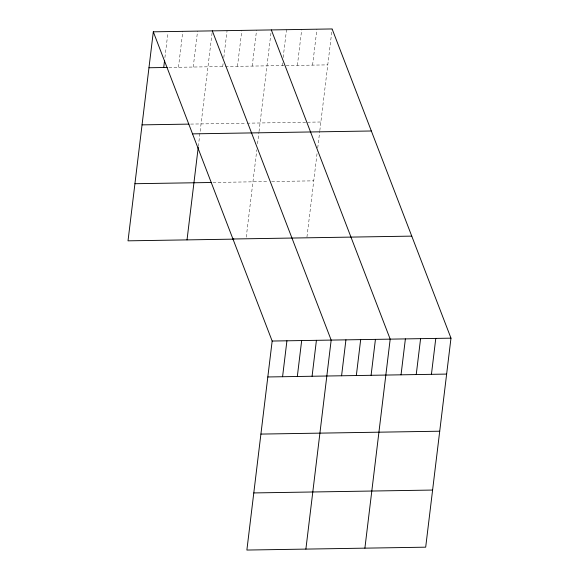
<?xml version="1.0" encoding="UTF-8"?>
<svg xmlns="http://www.w3.org/2000/svg" width="579" height="579" viewBox="0 0 579 579"><rect width="100%" height="100%" fill="white"/><g stroke="black" fill="none" stroke-linecap="round" stroke-linejoin="round"><path stroke-width="0.43" stroke-dasharray="2.9 2.17" d="M164.914 57.632L167.953 32.482M178.47 67.273L182.812 31.353M193.22 67.041L197.569 31.114M198.336 146.422L212.319 30.875M222.727 66.563L223.161 62.973M223.812 57.582L227.069 30.636M237.477 66.324L241.827 30.398M252.227 66.093L256.577 30.166M246.249 237.158L256.823 149.802M257.554 143.744L258.914 132.49M259.023 131.628L271.218 30.825M282.183 65.608L282.509 62.916M283.16 57.524L286.525 29.681M297.382 65.362L301.724 29.435M312.58 65.123L316.923 29.196M306.942 237.072L317.306 151.423M317.726 147.956L319.717 131.513M319.818 130.651L332.122 28.95M168.923 67.425L224.457 66.534M225.325 66.52L327.779 64.877M190.65 124.087L245.315 123.211M247.052 123.182L305.669 122.241M307.456 122.212L320.867 121.995M213.029 182.465L268.149 181.574M271.725 181.517L313.746 180.843"/><path stroke-width="0.87" d="M153.312 31.823L272.166 341.038L246.878 550.05L425.688 547.177L450.983 338.165L332.122 28.95L153.312 31.823L128.017 240.835L233.887 239.134M163.712 67.511L164.588 60.325M187.024 239.887L198.235 147.283M282.574 376.726L286.923 340.799M297.324 376.488L301.673 340.561M312.081 376.249L316.423 340.322M305.886 549.102L331.174 340.09L212.319 30.875M341.581 375.778L345.931 339.851M356.331 375.539L360.681 339.612M371.088 375.301L375.431 339.374M364.893 548.154L390.188 339.142L271.327 29.927M401.037 374.823L405.387 338.896M416.236 374.577L420.586 338.65M431.435 374.331L435.784 338.404M148.962 67.75L167.186 67.454M142.05 124.869L188.913 124.116M192.532 133.865L371.349 130.992M134.929 183.717L211.292 182.494M232.946 238.997L411.763 236.123M272.166 341.038L450.983 338.165M267.824 376.965L446.633 374.085M260.912 434.084L439.722 431.21M253.79 492.932L432.6 490.058"/></g></svg>
